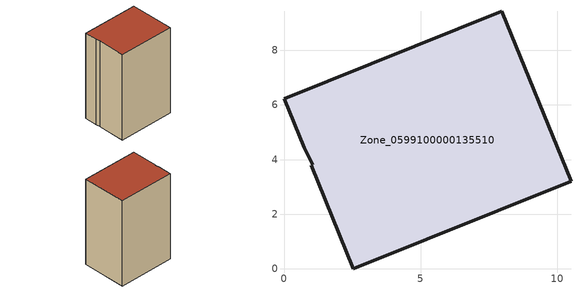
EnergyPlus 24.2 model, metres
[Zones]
Zone_0599100000135510
 floor ground (C_G): 0.73,4.43 0,6.22 7.97,9.44 10.5,3.21 2.54,0 0.99,3.8 1.06,3.81 z0
 wall outside (C_F): 0.73,4.43 1.06,3.81 0.99,3.8 2.54,0 10.5,3.21 7.97,9.44 0,6.22 0.73,4.43 z0:13.46
 roof outside (C_R): 0,6.22 0.73,4.43 1.06,3.81 0.99,3.8 2.54,0 10.5,3.21 7.97,9.44 z13.46
[BUILDING]
Pand.0599100000135510: North Axis=0; Terrain=City; Loads Convergence Tolerance Value=0.04; Temperature Convergence Tolerance Value=0.4; Solar Distribution=FullExterior; Maximum Number of Warmup Days=25; Minimum Number of Warmup Days=1
[Site:Location]
Rotterdam.The.Hague.AP_ZH_NLD Design_Conditions: Latitude=51.96; Longitude=4.45; Time Zone=1; Elevation=-4.5
[SITE:GROUNDTEMPERATURE:BUILDINGSURFACE]
18, 18, 18, 18, 18, 18, 18, 18, 18, 18, 18, 18
[MATERIAL] Thermal Absorptance=0.9; Solar Absorptance=0.7; Visible Absorptance=0.7
Name | Roughness | Thickness | Conductivity | Density | Specific Heat
G.TI.1946 | MediumSmooth | 0.15 | 1 | 540 | 1210
F.TI.1946 | Rough | 0.3 | 0.857143 | 1920 | 840
R.TI.1946 | MediumRough | 0.2 | 0.1 | 1500 | 1000
[CONSTRUCTION]
C_G: G.TI.1946
C_F: F.TI.1946
C_R: R.TI.1946
[ZONE]
Zone_0599100000135510: Type=1; Multiplier=1; Ceiling Height=Autocalculate; Volume=Autocalculate; Floor Area=autocalculate; Part of Total Floor Area=Yes
[ZONEINFILTRATION:DESIGNFLOWRATE]
Infil_Zone_0599100000135510: Zone or ZoneList or Space or SpaceList=Zone_0599100000135510; Schedule=AlwaysOn; Design Flow Rate Calculation Method=Flow/Area; Flow Rate per Floor Area=0.003; Constant Term Coefficient=1; Temperature Term Coefficient=0; Velocity Term Coefficient=0; Velocity Squared Term Coefficient=0
[HVACTEMPLATE:ZONE:IDEALLOADSAIRSYSTEM]
Zone_0599100000135510: Maximum Heating Supply Air Temperature=50; Minimum Cooling Supply Air Temperature=13; Maximum Heating Supply Air Humidity Ratio=0.0156; Minimum Cooling Supply Air Humidity Ratio=0.0077; Heating Limit=NoLimit; Cooling Limit=NoLimit; Dehumidification Control Type=ConstantSensibleHeatRatio; Cooling Sensible Heat Ratio=0.7; Dehumidification Setpoint=60; Humidification Control Type=None; Humidification Setpoint=30; Outdoor Air Method=None; Outdoor Air Flow Rate per Person=0.00944; Outdoor Air Flow Rate per Zone Floor Area=0; Outdoor Air Flow Rate per Zone=0; Demand Controlled Ventilation Type=None; Outdoor Air Economizer Type=NoEconomizer; Heat Recovery Type=None; Sensible Heat Recovery Effectiveness=0.7; Latent Heat Recovery Effectiveness=0.65
[ZONECONTROL:THERMOSTAT]
ThermostatControl_Zone_0599100000135510: Zone or ZoneList=Zone_0599100000135510; Control Type Schedule=DualSetpointControlType; Control 1=Thermostat_Zone_0599100000135510; Temperature Difference Between Cutout And Setpoint=0
[THERMOSTATSETPOINT:DUALSETPOINT]
Thermostat_Zone_0599100000135510: Heating Setpoint Temperature Schedule=HeatingSetpoint_Zone_0599100000135510; Cooling Setpoint Temperature Schedule=CoolingSetpoint_Zone_0599100000135510
[SCHEDULE:COMPACT]
HeatingSetpoint_Zone_0599100000135510: Through: 12/31, For: AllDays, Until: 24:00, 21
CoolingSetpoint_Zone_0599100000135510: Through: 12/31, For: AllDays, Until: 24:00, 24
DualSetpointControlType: Through: 12/31, For: AllDays, Until: 24:00, 4
AlwaysOn: Through: 12/31, For: AllDays, Until: 24:00, 1
